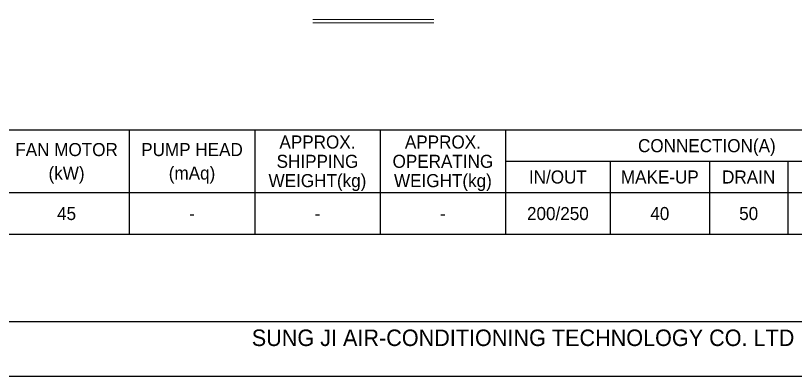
# Model space of a CAD drawing. Header units: millimetres. Extents: x -648583 to 40219, y -129719 to 29148.
# Drawn here: x 17110 to 27553, y 7251 to 12090 of the extents above; entities that cross this region are included whole.
import ezdxf
from ezdxf.enums import TextEntityAlignment as Align

# ---------------------------------------------------------------- set-up
doc = ezdxf.new("R2010")
doc.units = ezdxf.units.MM
for name, color, linetype in [('냉각탑_box', 1, 'Continuous'), ('냉각탑_form', 1, 'Continuous'), ('냉각탑_text', 3, 'Continuous')]:
    doc.layers.add(name, color=color, linetype=linetype)
doc.styles.add('돋움', font='Dotum.ttf')

msp = doc.modelspace()

# ---------------------------------------------------------------- linework, layer by layer
at = {"layer": 'Defpoints'}
msp.add_lwpolyline([(9253.1, 29148.2), (40218.8, 29148.2), (40218.8, 7251), (9253.1, 7251)], close=True, dxfattribs=at)
at = {"layer": '냉각탑_box', "lineweight": 20}
for p, q in [((21089.6, 12038.5), (22712.9, 12038.5)), ((21089.6, 11991.8), (22712.9, 11991.8))]:
    msp.add_line(p, q, dxfattribs=at)
at = {"layer": '냉각탑_box'}
for p, q in [((18632.1, 10555.3), (18632.1, 9155.3)), ((20312.1, 10555.3), (20312.1, 9155.3)), ((21992.1, 10555.3), (21992.1, 9155.3)), ((23672.1, 10555.3), (23672.1, 9155.3)), ((23672.1, 10135.3), (29062.1, 10135.3)), ((25072.1, 10135.3), (25072.1, 9155.3)), ((26402.1, 10135.3), (26402.1, 9155.3)), ((27452.1, 10135.3), (27452.1, 9155.3)), ((14012.1, 9715.3), (29062.1, 9715.3))]:
    msp.add_line(p, q, dxfattribs=at)
msp.add_lwpolyline([(14012.1, 10555.3), (29062.1, 10555.3), (29062.1, 9155.3), (14012.1, 9155.3)], close=True, dxfattribs=at)
at = {"layer": '냉각탑_form'}
msp.add_lwpolyline([(9990.3, 28410.9), (9990.3, 7988.2), (39481.5, 7988.2), (39481.5, 28410.9)], close=True, dxfattribs=at)

# ---------------------------------------------------------------- texts
at = {"layer": '냉각탑_form', "lineweight": 20, "style": '돋움'}
msp.add_text('SUNG JI AIR-CONDITIONING TECHNOLOGY CO. LTD', height=221.184, dxfattribs=at).set_placement((20272.6, 7658.5))
at = {"layer": '냉각탑_text', "style": '돋움'}
for s, p in [('APPROX.', (21152.1, 10394.3)), ('APPROX.', (22832.1, 10394.3)), ('FAN MOTOR', (17792.1, 10292.8)), ('PUMP HEAD', (19472.1, 10292.8)), ('CONNECTION(A)', (26367.1, 10345.3)), ('SHIPPING', (21152.1, 10135.3)), ('OPERATING', (22832.1, 10135.3)), ('(kW)', (17792.1, 9977.8)), ('(mAq)', (19472.1, 9977.8)), ('WEIGHT(kg)', (21152.1, 9876.3)), ('WEIGHT(kg)', (22832.1, 9876.3)), ('IN/OUT', (24372.1, 9925.3)), ('MAKE-UP', (25737.1, 9925.3)), ('DRAIN', (26927.1, 9925.3)), ('45', (17792.1, 9435.3)), ('200/250', (24372.1, 9435.3)), ('40', (25737.1, 9435.3)), ('50', (26927.1, 9435.3)), ('-', (19472.1, 9435.3)), ('-', (21152.1, 9435.3)), ('-', (22832.1, 9435.3))]:
    msp.add_text(s, height=175, dxfattribs=at).set_placement(p, align=Align.MIDDLE_CENTER)

doc.saveas('drawing.dxf')
